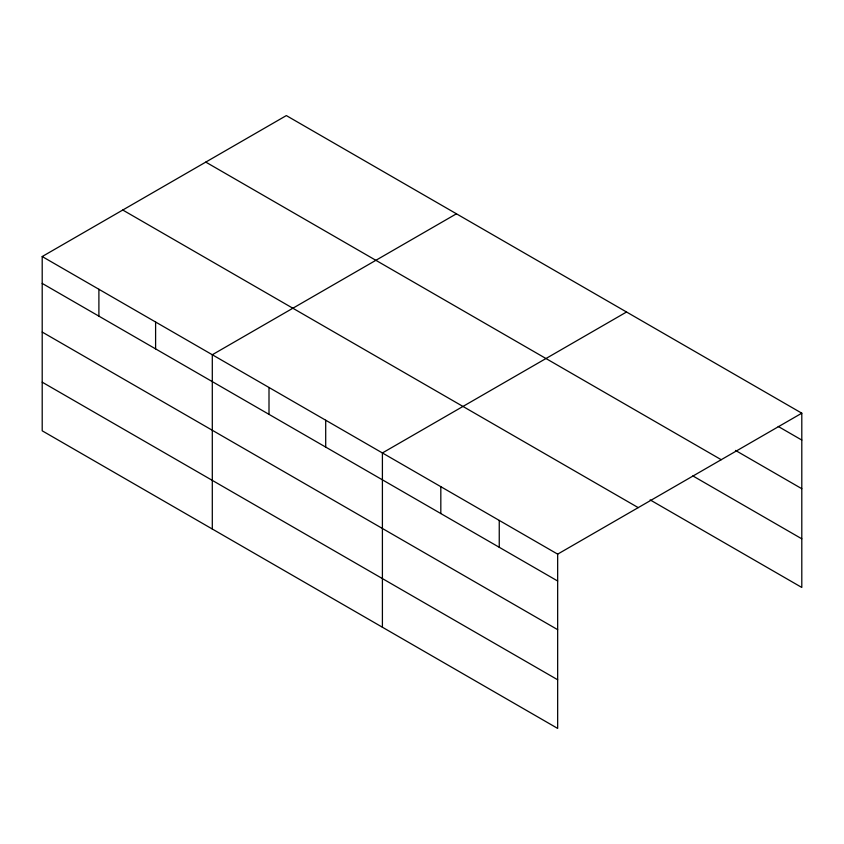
<?xml version="1.0" encoding="UTF-8"?>
<svg xmlns="http://www.w3.org/2000/svg" width="844" height="844" viewBox="0 0 844 844"><rect width="100%" height="100%" fill="white"/><g stroke="black" fill="none" stroke-linecap="round" stroke-linejoin="round"><path stroke-width="1.27" d="M557.662 629.656L557.662 554.139L42.2 256.544L42.2 430.809L557.662 728.414L557.662 629.656L42.2 332.061M650.133 499.901L801.8 587.456L801.8 413.191L286.338 115.586L42.2 256.544M456.446 213.796L212.298 354.744L212.298 529.019M626.543 312.006L382.406 452.954L382.406 627.229M557.662 554.139L801.8 413.191M778.21 426.442L801.8 440.062M735.514 450.432L801.8 488.708M205.778 162.101L721.23 459.706M692.829 475.9L801.8 538.82M122.77 210.029L638.222 507.624M42.2 283.415L557.662 581.01M42.2 382.174L557.662 679.768M499.247 520.41L499.247 547.292M440.821 486.682L440.821 513.563M325.7 420.217L325.7 447.098M269.004 387.48L269.004 414.362M155.602 322.007L155.602 348.888M98.896 289.281L98.896 316.152"/></g></svg>
